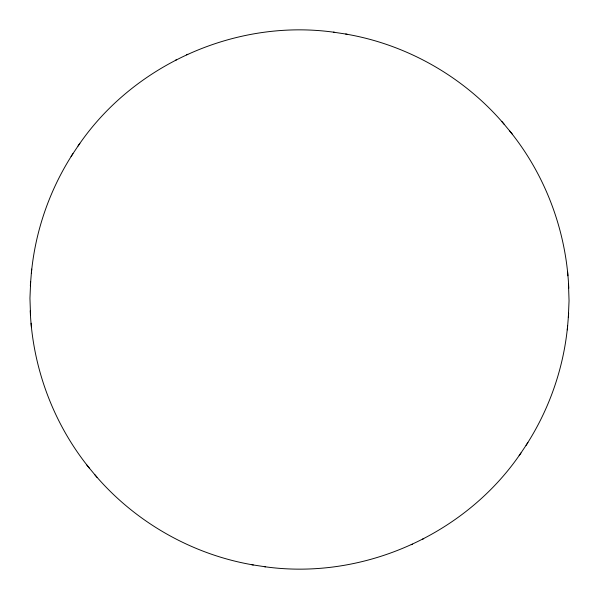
<?xml version="1.0" encoding="UTF-8"?>
<svg xmlns="http://www.w3.org/2000/svg" width="599" height="599" viewBox="0 0 599 599"><rect width="100%" height="100%" fill="white"/><g stroke="black" fill="none" stroke-linecap="round" stroke-linejoin="round"><path stroke-width="0.9" d="M30.669 281.53L29.95 298.272L30.527 315.067M568.331 317.47L569.05 300.728L568.473 283.933M31.358 273.294C35.334 230.87 49.792 189.426 72.943 153.666M526.057 445.334C549.208 409.574 563.666 368.13 567.642 325.706M30.332 285.768L31.695 269.101M567.305 329.899L568.668 313.232M78.065 146.014C133.263 64.46 235.894 18.741 333.456 32.166L334.684 32.346M264.316 566.654L265.544 566.834C363.106 580.259 465.737 534.54 520.935 452.986M71.079 156.459L79.847 143.326M519.153 455.674L527.921 442.541M175.305 60.327L176.638 59.698M422.362 539.302L423.695 538.673M186.618 54.816L187.779 54.277M411.221 544.723L412.382 544.184M345.705 34.046C406.908 44.431 464.06 77.009 504.223 124.33M94.777 474.67C134.94 521.991 192.092 554.569 253.295 564.954M333.456 32.166L347.135 34.248M251.865 564.752L265.544 566.834M509.779 131.069C545.614 175.335 566.407 231.371 568.78 288.231M30.22 310.769C32.593 367.629 53.386 423.665 89.221 467.931M501.85 121.485L512.22 133.996M86.78 465.004L97.15 477.515M567.56 271.459L567.867 275.78M31.133 323.22L31.44 327.541"/></g></svg>
